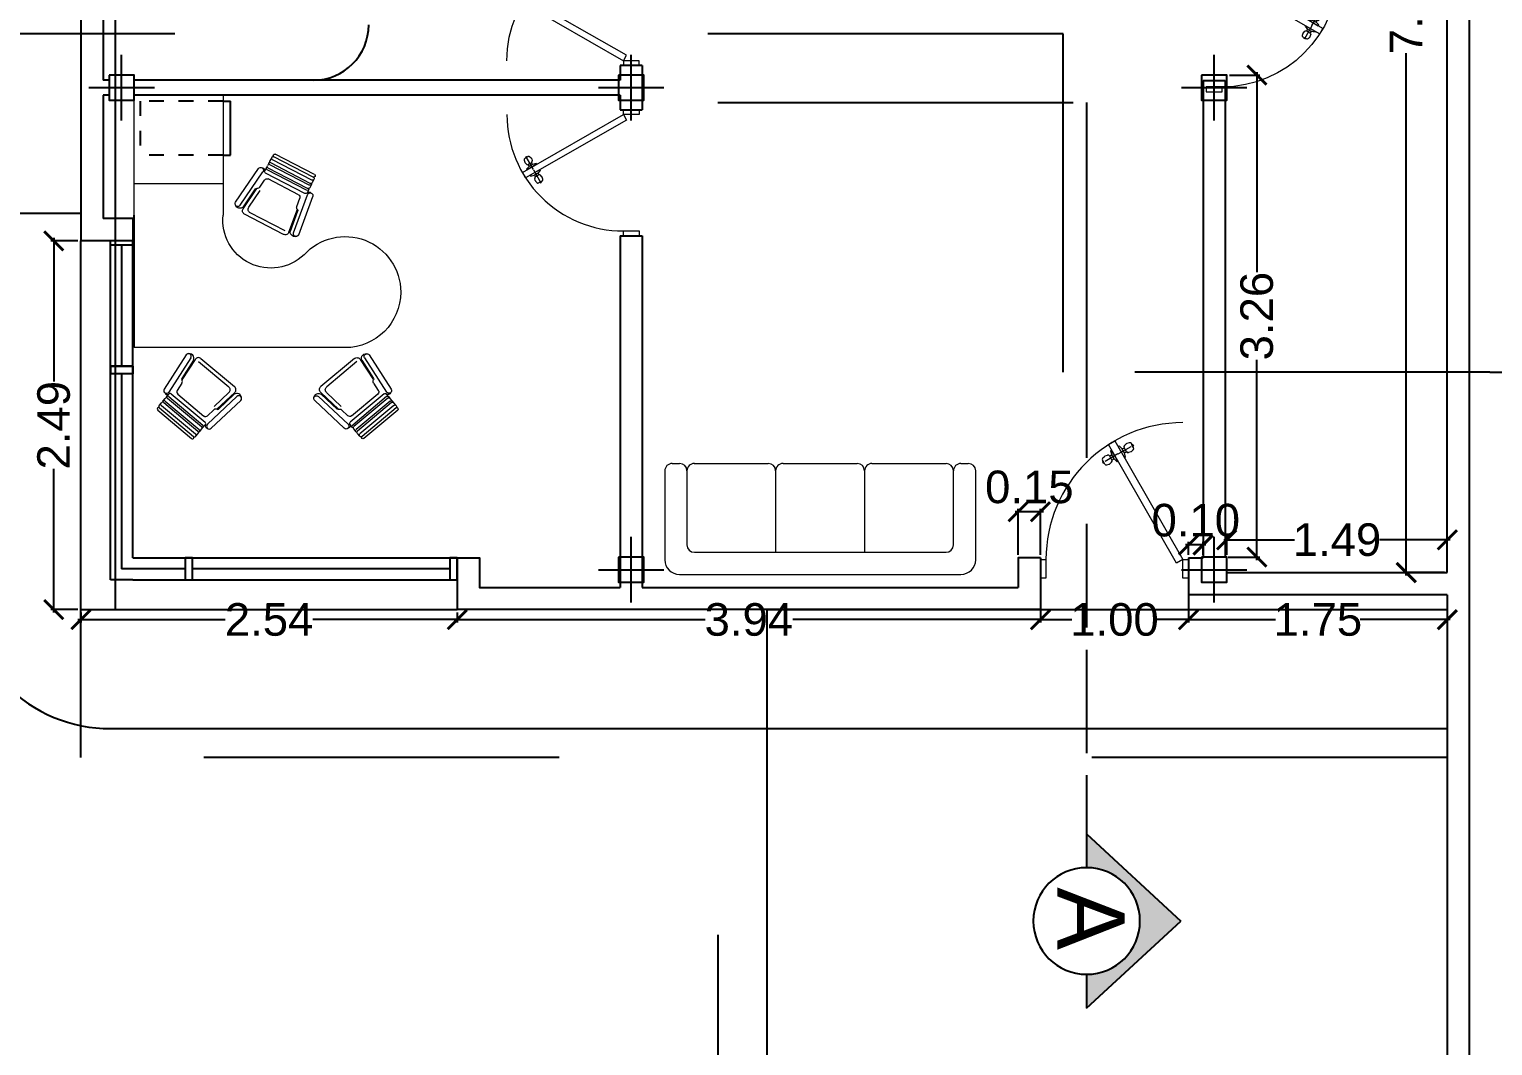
# Model space of a CAD drawing. Header units: metres. Extents: x 2 to 659295185, y -28 to 1124222152.
# Drawn here: x 654281.52 to 654291.4, y 1123382.02 to 1123388.89 of the extents above; entities that cross this region are included whole.
import ezdxf

# ---------------------------------------------------------------- set-up
doc = ezdxf.new("R2010")
doc.units = ezdxf.units.M
doc.header["$MEASUREMENT"] = 0
for name, pattern in [('ACAD_ISO03W100', [30, 12, -18]), ('CENTER', [50.8, 31.75, -6.35, 6.35, -6.35]), ('CENTER2', [1.125, 0.75, -0.125, 0.125, -0.125])]:
    doc.linetypes.add(name, pattern=pattern)
doc.layers.get('0').update_dxf_attribs({"linetype": 'CONTINUOUS'})
for name, color, linetype in [('CVL_CURV_G', 42, 'CONTINUOUS'), ('EJES', 7, 'CENTER2'), ('Estructura', 1, 'CONTINUOUS'), ('Gabetero', 8, 'CONTINUOUS'), ('PARED', 7, 'CONTINUOUS'), ('PIEZA', 7, 'CONTINUOUS'), ('PISO', 161, 'CONTINUOUS'), ('TEXTURA PISO', 251, 'CONTINUOUS'), ('Tope', 6, 'CONTINUOUS'), ('TRAMA-PISO', 8, 'CONTINUOUS'), ('Vista 1', 4, 'CONTINUOUS')]:
    doc.layers.add(name, color=color, linetype=linetype)
doc.layers.add('muebles', color=9, linetype='CONTINUOUS', lineweight=0)
doc.styles.add('FORMAT', font='swissl.ttf')
doc.dimstyles.new('1-100', dxfattribs={"dimtxt": 0.22, "dimasz": 0.13, "dimexe": 0.02, "dimexo": 0.02, "dimgap": 0.022, "dimtad": 0, "dimzin": 1, "dimdsep": 46, "dimtxsty": 'FORMAT', "dimblk": 'ARCHTICK', "dimcen": 0.02, "dimdle": 0.02, "dimazin": 0, "dimtfac": 1, "dimtofl": 0, "dimtmove": 2, "dimatfit": 3, "dimldrblk": 'ARCHTICK', "dimfxl": 1, "dimtolj": 1, "dimtzin": 1, "dimarcsym": 0})

# ---------------------------------------------------------------- blocks, each defined once
blk = doc.blocks.new('mueble')
at = {"linetype": 'Continuous'}
for p, q in [((-0.75, 0.95), (-0.75, 1)), ((-0.1, 1.05), (-0.7, 1.05)), ((-0.2, 0.9), (-0.7, 0.9)), ((0, -0.95), (0, 0.95)), ((-0.75, 0.3494), (-0.75, 0.85)), ((-0.15, -0.85), (-0.15, 0.85)), ((-0.7, 0.2994), (-0.15, 0.2994)), ((-0.75, -0.2512), (-0.75, 0.2494)), ((-0.75, -0.8518), (-0.75, -0.3512)), ((-0.7024, -0.3011), (-0.15, -0.3011)), ((-0.75, -1), (-0.75, -0.95)), ((-0.7, -0.9), (-0.2, -0.9)), ((-0.7, -1.05), (-0.1, -1.05))]:
    blk.add_line(p, q, dxfattribs=at)
for centre, radius, start, end in [((-0.7, 1), 0.05, 90, 180), ((-0.1, 0.95), 0.1, 0, 90), ((-0.7, 0.95), 0.05, 180, 270), ((-0.7, 0.85), 0.05, 90, 180), ((-0.2, 0.85), 0.05, 0, 90), ((-0.7, 0.3494), 0.05, 180, 270), ((-0.7, 0.2494), 0.05, 90, 180), ((-0.7, -0.2512), 0.05, 180, 270), ((-0.7, -0.3512), 0.05, 90, 180), ((-0.7, -0.85), 0.05, 180, 270), ((-0.2, -0.85), 0.05, 270, 0), ((-0.7, -0.95), 0.05, 90, 180), ((-0.1, -0.95), 0.1, 270, 0), ((-0.7, -1), 0.05, 180, 270)]:
    blk.add_arc(centre, radius, start, end, dxfattribs=at)
blk = doc.blocks.new('p-80')
at = {"color": 8}
for p, q in [((-0.3808, 0.7115), (-0.3755, 0.7146)), ((-0.3755, 0.7146), (-0.359, 0.6981)), ((-0.3363, 0.7251), (-0.3457, 0.7165)), ((-0.3203, 0.7311), (-0.3325, 0.7273)), ((-0.3041, 0.7154), (-0.3087, 0.7266)), ((-0.301, 0.7215), (-0.306, 0.7201)), ((-0.2967, 0.7058), (-0.3041, 0.7154)), ((-0.301, 0.7215), (-0.2973, 0.715)), ((-0.2973, 0.715), (-0.301, 0.7114)), ((-0.4572, 0.627), (-0.4645, 0.6366)), ((-0.4626, 0.649), (-0.4532, 0.6576)), ((-0.4495, 0.6598), (-0.4372, 0.6636)), ((-0.4147, 0.666), (-0.4258, 0.6595)), ((-0.4136, 0.6383), (-0.4256, 0.6591)), ((-0.4154, 0.6915), (-0.4207, 0.6885)), ((-0.4207, 0.6885), (-0.4147, 0.666)), ((-0.3804, 0.6309), (-0.4154, 0.6915)), ((-0.4022, 0.6443), (-0.4147, 0.666)), ((-0.4022, 0.6443), (-0.4133, 0.6379)), ((-0.3857, 0.6279), (-0.4022, 0.6443)), ((-0.3458, 0.6509), (-0.3808, 0.7115)), ((-0.359, 0.6981), (-0.3479, 0.7045)), ((-0.3465, 0.6765), (-0.359, 0.6981)), ((-0.3357, 0.6833), (-0.3476, 0.7041)), ((-0.3465, 0.6765), (-0.3354, 0.6829)), ((-0.3405, 0.6539), (-0.3465, 0.6765)), ((-0.3458, 0.6509), (-0.3405, 0.6539)), ((-0.3118, 0.6827), (-0.324, 0.6788)), ((-0.2986, 0.6935), (-0.308, 0.6848)), ((-0.464, 0.6274), (-0.4603, 0.631)), ((-0.464, 0.6274), (-0.4602, 0.6209)), ((-0.4602, 0.6209), (-0.4553, 0.6224)), ((-0.4526, 0.6158), (-0.4572, 0.627)), ((-0.4409, 0.6113), (-0.4287, 0.6152)), ((-0.4249, 0.6173), (-0.4155, 0.626)), ((-0.3804, 0.6309), (-0.3857, 0.6279))]:
    blk.add_line(p, q, dxfattribs=at)
at = {"color": 8, "linetype": 'CENTER', "ltscale": 0.0005}
for p, q in [((-0.3796, 0.6718), (-0.2635, 0.7388)), ((-0.3816, 0.6706), (-0.4977, 0.6036))]:
    blk.add_line(p, q, dxfattribs=at)
for points in [[(-0.03, 0.1), (-0.0646, 0.08), (-0.4329, 0.7218), (-0.3983, 0.7418)], [(-0.77, 0), (-0.8, 0), (-0.8, 0.1), (-0.77, 0.1)], [(0, 0), (-0.03, 0), (-0.03, 0.1), (0, 0.1)]]:
    blk.add_lwpolyline(points, close=True)
at = {"color": 8}
for centre, radius, start, end in [((-0.03, 0.1), 0.74, 90, 180), ((-0.339, 0.7091), 0.01, 132.52881, 210), ((-0.3295, 0.7177), 0.01, 107.47119, 132.52881), ((-0.3173, 0.7216), 0.01, 30, 107.47119), ((-0.4559, 0.6416), 0.01, 132.52881, 210), ((-0.4464, 0.6502), 0.01, 107.47119, 132.52881), ((-0.4342, 0.6541), 0.01, 30, 107.47119), ((-0.4223, 0.6333), 0.01, 312.52881, 30), ((-0.327, 0.6883), 0.01, 210, 287.47119), ((-0.3148, 0.6922), 0.01, 287.47119, 312.52881), ((-0.3053, 0.7008), 0.01, 312.52881, 30), ((-0.4439, 0.6208), 0.01, 210, 287.47119), ((-0.4317, 0.6247), 0.01, 287.47119, 312.52881)]:
    blk.add_arc(centre, radius, start, end, dxfattribs=at)
blk = doc.blocks.new('Silla Visita')
for p, q in [((164.1382, 49.1594), (164.3391, 49.3459)), ((164.394, 49.3398), (164.3779, 49.3206)), ((164.4188, 49.369), (164.4027, 49.3498)), ((164.404, 49.334), (164.633, 49.1415)), ((164.4201, 49.3532), (164.6491, 49.1607)), ((164.4436, 49.3982), (164.4275, 49.379)), ((164.4288, 49.3632), (164.6578, 49.1707)), ((164.4449, 49.3824), (164.6739, 49.1899)), ((164.4594, 49.3995), (164.6883, 49.207)), ((164.4714, 49.4139), (164.7004, 49.2214)), ((164.1636, 49.132), (164.3646, 49.3185)), ((164.3199, 49.2209), (164.3634, 49.2612)), ((164.3793, 49.3048), (164.6082, 49.1123)), ((164.3881, 49.2618), (164.565, 49.1132)), ((164.3953, 49.324), (164.6243, 49.1315)), ((164.1785, 49.105), (164.2997, 49.2174)), ((164.1825, 49.1171), (164.2893, 49.2163)), ((164.6401, 49.1328), (164.624, 49.1137)), ((164.6649, 49.162), (164.6488, 49.1429)), ((164.6897, 49.1912), (164.6736, 49.1721)), ((164.1795, 49.0658), (164.4054, 48.8749)), ((164.1964, 49.0858), (164.3998, 48.9139)), ((164.4385, 48.9195), (164.513, 49.0331)), ((164.4733, 48.8703), (164.6237, 49.0996)), ((164.5046, 48.8498), (164.6549, 49.0791)), ((164.5349, 49.0392), (164.5674, 49.0888)), ((164.4442, 48.8805), (164.5349, 49.0187)), ((164.4555, 48.8864), (164.5355, 49.0083))]:
    blk.add_line(p, q)
for centre, radius, start, end in [((164.3519, 49.3322), 0.0187, 312.86345, 132.86345), ((164.3639, 49.3286), 0.0161, 330.22315, 83.22143), ((164.4026, 49.3325), 0.0112, 102.78795, 229.94658), ((164.4113, 49.3426), 0.0112, 139.94658, 229.94658), ((164.4274, 49.3618), 0.0112, 102.78795, 229.94658), ((164.4274, 49.3618), 0.0112, 102.78795, 229.94658), ((164.4361, 49.3718), 0.0112, 139.94658, 229.94658), ((164.4521, 49.391), 0.0112, 49.94658, 229.94658), ((164.4654, 49.4067), 0.00935, 49.94658, 229.94658), ((164.3761, 49.2475), 0.0187, 49.94658, 132.86345), ((164.3865, 49.3134), 0.0112, 139.94658, 229.94658), ((164.1644, 49.1438), 0.0323, 169.43783, 304.16922), ((164.1509, 49.1457), 0.0187, 132.86345, 312.86345), ((164.2953, 49.2099), 0.0087, 64.26053, 132.86345), ((164.3072, 49.2346), 0.0187, 244.26053, 312.86345), ((164.6315, 49.14), 0.0112, 229.94658, 355.56179), ((164.6402, 49.1501), 0.0112, 229.94658, 319.94658), ((164.6563, 49.1693), 0.0112, 229.94658, 355.56179), ((164.665, 49.1793), 0.0112, 229.94658, 319.94658), ((164.6811, 49.1985), 0.0112, 229.94658, 49.94658), ((164.6944, 49.2142), 0.00935, 229.94658, 49.94658), ((164.1963, 49.0858), 0.0262, 132.86345, 229.94658), ((164.5505, 49.0289), 0.0187, 146.74189, 215.3448), ((164.5503, 49.0994), 0.0201, 328.25096, 43.25775), ((164.6155, 49.1209), 0.0112, 229.94658, 319.94658), ((164.6338, 49.1006), 0.0161, 20.25386, 129.38218), ((164.6393, 49.0893), 0.0187, 326.74189, 146.74189), ((164.5282, 49.0131), 0.0087, 326.74189, 35.3448), ((164.4167, 48.9339), 0.0262, 229.80267, 326.74189), ((164.4223, 48.8948), 0.0262, 229.65875, 326.74189), ((164.4842, 48.8731), 0.0316, 155.20042, 273.40761), ((164.489, 48.8601), 0.0187, 146.74189, 326.74189)]:
    blk.add_arc(centre, radius, start, end)
blk = doc.blocks.new('Silla 1')
for p, q in [((-0.2184, 0.2048), (-0.2184, 0.1799)), ((0.092, 0.2348), (-0.2072, 0.2348)), ((0.092, 0.2161), (-0.2072, 0.2161)), ((0.1032, 0.2048), (0.1032, 0.1798)), ((-0.2182, 0.1665), (-0.2182, 0.1415)), ((-0.218, 0.1282), (-0.218, 0.1032)), ((0.092, 0.1936), (-0.2072, 0.1936)), ((0.092, 0.1686), (-0.2072, 0.1686)), ((0.0921, 0.1553), (-0.207, 0.1553)), ((0.0921, 0.1303), (-0.207, 0.1303)), ((0.0923, 0.117), (-0.2068, 0.117)), ((0.1034, 0.1665), (0.1034, 0.1415)), ((0.1035, 0.1282), (0.1035, 0.1032)), ((-0.2964, -0.1756), (-0.264, 0.0966)), ((-0.2593, -0.18), (-0.2269, 0.0922)), ((0.0923, 0.092), (-0.2068, 0.092)), ((-0.1977, -0.0112), (-0.1907, 0.0478)), ((0.0579, 0.0648), (-0.1732, 0.0648)), ((0.0838, -0.0105), (0.0764, 0.0484)), ((0.1461, -0.179), (0.1123, 0.093)), ((0.1833, -0.1744), (0.1495, 0.0976)), ((-0.2353, -0.1792), (-0.218, -0.0344)), ((-0.2305, -0.191), (-0.2109, -0.0268)), ((-0.201, -0.1647), (-0.1849, -0.0299)), ((0.1174, -0.1901), (0.097, -0.0261)), ((0.1221, -0.1783), (0.1042, -0.0336)), ((0.0913, -0.1934), (-0.1749, -0.194)), ((0.0914, -0.2195), (-0.2044, -0.2203))]:
    blk.add_line(p, q)
for centre, radius, start, end in [((-0.2072, 0.2048), 0.0112, 89.99802, 269.99802), ((-0.2072, 0.2254), 0.00935, 89.99802, 269.99802), ((0.092, 0.2254), 0.00935, 269.99802, 89.99802), ((0.092, 0.2048), 0.0112, 269.99802, 89.99802), ((-0.2454, 0.0944), 0.0187, 353.20271, 173.20271), ((-0.2339, 0.0995), 0.0161, 10.56241, 119.69073), ((-0.2072, 0.1799), 0.0112, 179.99802, 269.99802), ((-0.207, 0.1665), 0.0112, 144.38281, 269.99802), ((-0.207, 0.1415), 0.0112, 179.99802, 269.99802), ((-0.2068, 0.1282), 0.0112, 144.38281, 269.99802), ((-0.2068, 0.1032), 0.0112, 179.99802, 269.99802), ((0.092, 0.1798), 0.0112, 269.99802, 359.99802), ((0.0921, 0.1665), 0.0112, 269.99802, 37.15665), ((0.0921, 0.1665), 0.0112, 269.99802, 37.15665), ((0.0921, 0.1415), 0.0112, 269.99802, 359.99802), ((0.0923, 0.1282), 0.0112, 269.99802, 37.15665), ((0.0923, 0.1032), 0.0112, 269.99802, 359.99802), ((0.1194, 0.1004), 0.0161, 56.72316, 169.72144), ((0.1309, 0.0953), 0.0187, 7.08115, 187.08115), ((-0.1708, 0.0448), 0.0201, 96.68684, 171.69364), ((0.0579, 0.0461), 0.0187, 7.08115, 89.99802), ((-0.2094, -0.0355), 0.0087, 104.59979, 173.20271), ((-0.2163, -0.0089), 0.0187, 284.59979, 353.20271), ((0.1023, -0.0082), 0.0187, 187.08115, 255.68407), ((0.0955, -0.0347), 0.0087, 7.08115, 75.68407), ((-0.2779, -0.1778), 0.0187, 173.20271, 353.20271), ((-0.2658, -0.1709), 0.0316, 226.53698, 344.74417), ((-0.2045, -0.1941), 0.0262, 173.20271, 270.28584), ((-0.175, -0.1678), 0.0262, 173.20271, 270.14193), ((0.0914, -0.1934), 0.0262, 269.99802, 7.08115), ((0.1532, -0.1695), 0.0323, 195.77537, 330.50677), ((0.1647, -0.1767), 0.0187, 187.08115, 7.08115)]:
    blk.add_arc(centre, radius, start, end)
blk = doc.blocks.new('A$C2F0867E7')
for p, q in [((-0.6, 0), (-0.6, -0.811)), ((0, -1.706), (0, 0)), ((-0.6, -0.6), (0, -0.6)), ((-1.425, -1.706), (-0.75, -1.706)), ((-0.75, -1.706), (0, -1.706))]:
    blk.add_line(p, q)
for centre, radius, start, end in [((-0.9234, -0.8435), 0.325, 226.48321, 5.73342), ((-1.425, -1.331), 0.375, 42.19094, 180), ((-1.425, -1.331), 0.375, 180, 270)]:
    blk.add_arc(centre, radius, start, end)
at = {"layer": 'EJES', "linetype": 'ACAD_ISO03W100', "ltscale": 0.002}
for p, q in [((-0.6, -0.0414), (-0.0402, -0.0414)), ((-0.0402, -0.0414), (-0.0402, -0.4064)), ((-0.6, -0.4064), (-0.0402, -0.4064))]:
    blk.add_line(p, q, dxfattribs=at)
at = {"layer": 'Gabetero'}
for p, q in [((-0.6499, -0.4064), (-0.6499, -0.0414)), ((-0.6, -0.0414), (-0.6499, -0.0414)), ((-0.6, -0.4064), (-0.6499, -0.4064))]:
    blk.add_line(p, q, dxfattribs=at)
at = {"layer": 'PISO'}
blk.add_line((-1.5381, -1.7916), (-1.5329, -1.795), dxfattribs=at)
at = {"layer": 'Tope'}
blk.add_line((0, -1.706), (0, -0.811), dxfattribs=at)
for name, p, rotation in [('Silla Visita', (-18.735, -171.3759), 67.42324732089125), ('Silla 1', (-1.5591, -2.0067), 139.9999999946467)]:
    blk.add_blockref(name, p, dxfattribs=dict(rotation=rotation))
at = {"xscale": -1, "rotation": 220.0000000053533}
blk.add_blockref('Silla 1', (-0.3799, -2.0067), dxfattribs=at)
blk = doc.blocks.new('Col 155x155')
at = {"color": 8}
for p, q in [((0, -0.2022), (0, 0.2022)), ((0.2022, 0), (-0.2022, 0))]:
    blk.add_line(p, q, dxfattribs=at)
blk.add_lwpolyline([(-0.0775, -0.0775), (0.0775, -0.0775), (0.0775, 0.0775), (-0.0775, 0.0775)], close=True)
blk = doc.blocks.new('_ArchTick')
at = {"color": 0, "linetype": 'ByBlock', "const_width": 0.15}
blk.add_lwpolyline([(-0.5, -0.5), (0.5, 0.5)], dxfattribs=at)
blk = doc.blocks.new('*D2362')
at = {"layer": 'PIEZA', "color": 0, "lineweight": -2, "transparency": 16777216}
for p, q in [((667565.5397, 1123517.8088), (667565.5397, 1123517.5406)), ((667567.2879, 1123517.7088), (667567.2879, 1123517.5406)), ((667565.5197, 1123517.5606), (667566.128, 1123517.5606)), ((667567.3079, 1123517.5606), (667566.6996, 1123517.5606))]:
    blk.add_line(p, q, dxfattribs=at)
at = {"layer": 'PIEZA', "color": 0, "lineweight": -2, "transparency": 16777216, "xscale": 0.13, "yscale": 0.13, "zscale": 0.13, "rotation": 180}
blk.add_blockref('_ArchTick', (667565.5397, 1123517.5606), dxfattribs=at)
at = {"layer": 'PIEZA', "color": 0, "lineweight": -2, "transparency": 16777216, "xscale": 0.13, "yscale": 0.13, "zscale": 0.13}
blk.add_blockref('_ArchTick', (667567.2879, 1123517.5606), dxfattribs=at)
at = {"layer": 'PIEZA', "color": 0, "transparency": 16777216, "insert": (667566.4138, 1123517.5606), "char_height": 0.22, "attachment_point": 5, "style": 'FORMAT'}
blk.add_mtext('\\A1;1.75', dxfattribs=at)
blk = doc.blocks.new('*D2363')
at = {"layer": 'PIEZA', "color": 0, "lineweight": -2, "transparency": 16777216}
for p, q in [((667565.8177, 1123521.2386), (667566.0215, 1123521.2386)), ((667566.0015, 1123521.2586), (667566.0015, 1123519.9066)), ((667566.0015, 1123517.9628), (667566.0015, 1123519.3147)), ((667565.8079, 1123517.9828), (667566.0215, 1123517.9828))]:
    blk.add_line(p, q, dxfattribs=at)
at = {"layer": 'PIEZA', "color": 0, "lineweight": -2, "transparency": 16777216, "xscale": 0.13, "yscale": 0.13, "zscale": 0.13}
for p, rotation in [((667566.0015, 1123521.2386), 90), ((667566.0015, 1123517.9828), 270)]:
    blk.add_blockref('_ArchTick', p, dxfattribs=dict(at, rotation=rotation))
at = {"layer": 'PIEZA', "color": 0, "transparency": 16777216, "insert": (667566.0015, 1123519.6107), "char_height": 0.22, "attachment_point": 5, "rotation": 90, "style": 'FORMAT'}
blk.add_mtext('\\A1;3.26', dxfattribs=at)
blk = doc.blocks.new('*D2364')
at = {"layer": 'PIEZA', "color": 0, "lineweight": -2, "transparency": 16777216}
for p, q in [((667565.7777, 1123518.0996), (667566.2565, 1123518.0996)), ((667565.7977, 1123517.9988), (667565.7977, 1123518.1196)), ((667567.3079, 1123518.0996), (667566.8291, 1123518.0996)), ((667567.2879, 1123517.8988), (667567.2879, 1123518.1196))]:
    blk.add_line(p, q, dxfattribs=at)
at = {"layer": 'PIEZA', "color": 0, "lineweight": -2, "transparency": 16777216, "xscale": 0.13, "yscale": 0.13, "zscale": 0.13, "rotation": 180}
blk.add_blockref('_ArchTick', (667565.7977, 1123518.0996), dxfattribs=at)
at = {"layer": 'PIEZA', "color": 0, "lineweight": -2, "transparency": 16777216, "xscale": 0.13, "yscale": 0.13, "zscale": 0.13}
blk.add_blockref('_ArchTick', (667567.2879, 1123518.0996), dxfattribs=at)
at = {"layer": 'PIEZA', "color": 0, "transparency": 16777216, "insert": (667566.5428, 1123518.0996), "char_height": 0.22, "attachment_point": 5, "style": 'FORMAT'}
blk.add_mtext('\\A1;1.49', dxfattribs=at)
blk = doc.blocks.new('*D2365')
at = {"layer": 'PIEZA', "color": 0, "lineweight": -2, "transparency": 16777216}
for p, q in [((667567.2679, 1123525.4788), (667566.9905, 1123525.4788)), ((667567.0105, 1123525.4988), (667567.0105, 1123521.9711)), ((667567.0105, 1123517.8588), (667567.0105, 1123521.3865)), ((667567.2679, 1123517.8788), (667566.9905, 1123517.8788))]:
    blk.add_line(p, q, dxfattribs=at)
at = {"layer": 'PIEZA', "color": 0, "lineweight": -2, "transparency": 16777216, "xscale": 0.13, "yscale": 0.13, "zscale": 0.13}
for p, rotation in [((667567.0105, 1123525.4788), 90), ((667567.0105, 1123517.8788), 270)]:
    blk.add_blockref('_ArchTick', p, dxfattribs=dict(at, rotation=rotation))
at = {"layer": 'PIEZA', "color": 0, "transparency": 16777216, "insert": (667567.0105, 1123521.6788), "char_height": 0.22, "attachment_point": 5, "rotation": 90, "style": 'FORMAT'}
blk.add_mtext('\\A1;7.60', dxfattribs=at)
blk = doc.blocks.new('*D2373')
at = {"layer": 'PIEZA', "color": 0, "lineweight": -2, "transparency": 16777216}
for p, q in [((667564.5597, 1123518.2897), (667564.3697, 1123518.2897)), ((667564.3897, 1123517.9988), (667564.3897, 1123518.3097)), ((667564.5397, 1123517.9988), (667564.5397, 1123518.3097))]:
    blk.add_line(p, q, dxfattribs=at)
at = {"layer": 'PIEZA', "color": 0, "lineweight": -2, "transparency": 16777216, "xscale": 0.13, "yscale": 0.13, "zscale": 0.13, "rotation": 180}
blk.add_blockref('_ArchTick', (667564.3897, 1123518.2897), dxfattribs=at)
at = {"layer": 'PIEZA', "color": 0, "lineweight": -2, "transparency": 16777216, "xscale": 0.13, "yscale": 0.13, "zscale": 0.13}
blk.add_blockref('_ArchTick', (667564.5397, 1123518.2897), dxfattribs=at)
at = {"layer": 'PIEZA', "color": 0, "transparency": 16777216, "insert": (667564.4647, 1123518.4558), "char_height": 0.22, "attachment_point": 5, "style": 'FORMAT'}
blk.add_mtext('\\A1;0.15', dxfattribs=at)
blk = doc.blocks.new('*D2376')
at = {"layer": 'PIEZA', "color": 0, "lineweight": -2, "transparency": 16777216}
for p, q in [((667565.6579, 1123518.0653), (667565.5197, 1123518.0653)), ((667565.5397, 1123517.9988), (667565.5397, 1123518.0853)), ((667565.6379, 1123517.9988), (667565.6379, 1123518.0853))]:
    blk.add_line(p, q, dxfattribs=at)
at = {"layer": 'PIEZA', "color": 0, "lineweight": -2, "transparency": 16777216, "xscale": 0.13, "yscale": 0.13, "zscale": 0.13, "rotation": 180}
blk.add_blockref('_ArchTick', (667565.5397, 1123518.0653), dxfattribs=at)
at = {"layer": 'PIEZA', "color": 0, "lineweight": -2, "transparency": 16777216, "xscale": 0.13, "yscale": 0.13, "zscale": 0.13}
blk.add_blockref('_ArchTick', (667565.6379, 1123518.0653), dxfattribs=at)
at = {"layer": 'PIEZA', "color": 0, "transparency": 16777216, "insert": (667565.5888, 1123518.2313), "char_height": 0.22, "attachment_point": 5, "style": 'FORMAT'}
blk.add_mtext('\\A1;0.10', dxfattribs=at)
blk = doc.blocks.new('*D2396')
at = {"layer": 'PIEZA', "color": 0, "lineweight": -2, "transparency": 16777216}
for p, q in [((667564.5397, 1123517.7838), (667564.5397, 1123517.5406)), ((667565.5397, 1123517.7838), (667565.5397, 1123517.5406)), ((667564.5197, 1123517.5606), (667564.7525, 1123517.5606)), ((667565.5597, 1123517.5606), (667565.3269, 1123517.5606))]:
    blk.add_line(p, q, dxfattribs=at)
at = {"layer": 'PIEZA', "color": 0, "lineweight": -2, "transparency": 16777216, "xscale": 0.13, "yscale": 0.13, "zscale": 0.13, "rotation": 180}
blk.add_blockref('_ArchTick', (667564.5397, 1123517.5606), dxfattribs=at)
at = {"layer": 'PIEZA', "color": 0, "lineweight": -2, "transparency": 16777216, "xscale": 0.13, "yscale": 0.13, "zscale": 0.13}
blk.add_blockref('_ArchTick', (667565.5397, 1123517.5606), dxfattribs=at)
at = {"layer": 'PIEZA', "color": 0, "transparency": 16777216, "insert": (667565.0397, 1123517.5606), "char_height": 0.22, "attachment_point": 5, "style": 'FORMAT'}
blk.add_mtext('\\A1;1.00', dxfattribs=at)
blk = doc.blocks.new('*D2397')
at = {"layer": 'TEXTURA PISO', "color": 0, "lineweight": -2, "transparency": 16777216}
for p, q in [((667560.5805, 1123517.5606), (667562.2741, 1123517.5606)), ((667560.6005, 1123517.6088), (667560.6005, 1123517.5406)), ((667564.5597, 1123517.5606), (667562.8661, 1123517.5606)), ((667564.5397, 1123517.6088), (667564.5397, 1123517.5406))]:
    blk.add_line(p, q, dxfattribs=at)
at = {"layer": 'TEXTURA PISO', "color": 0, "lineweight": -2, "transparency": 16777216, "xscale": 0.13, "yscale": 0.13, "zscale": 0.13, "rotation": 180}
blk.add_blockref('_ArchTick', (667560.6005, 1123517.5606), dxfattribs=at)
at = {"layer": 'TEXTURA PISO', "color": 0, "lineweight": -2, "transparency": 16777216, "xscale": 0.13, "yscale": 0.13, "zscale": 0.13}
blk.add_blockref('_ArchTick', (667564.5397, 1123517.5606), dxfattribs=at)
at = {"layer": 'TEXTURA PISO', "color": 0, "transparency": 16777216, "insert": (667562.5701, 1123517.5606), "char_height": 0.22, "attachment_point": 5, "style": 'FORMAT'}
blk.add_mtext('\\A1;3.94', dxfattribs=at)
blk = doc.blocks.new('*D2398')
at = {"layer": 'TEXTURA PISO', "color": 0, "lineweight": -2, "transparency": 16777216}
for p, q in [((667558.0387, 1123517.5606), (667559.0333, 1123517.5606)), ((667558.0587, 1123517.6088), (667558.0587, 1123517.5406)), ((667560.6205, 1123517.5606), (667559.6259, 1123517.5606)), ((667560.6005, 1123517.6088), (667560.6005, 1123517.5406))]:
    blk.add_line(p, q, dxfattribs=at)
at = {"layer": 'TEXTURA PISO', "color": 0, "lineweight": -2, "transparency": 16777216, "xscale": 0.13, "yscale": 0.13, "zscale": 0.13, "rotation": 180}
blk.add_blockref('_ArchTick', (667558.0587, 1123517.5606), dxfattribs=at)
at = {"layer": 'TEXTURA PISO', "color": 0, "lineweight": -2, "transparency": 16777216, "xscale": 0.13, "yscale": 0.13, "zscale": 0.13}
blk.add_blockref('_ArchTick', (667560.6005, 1123517.5606), dxfattribs=at)
at = {"layer": 'TEXTURA PISO', "color": 0, "transparency": 16777216, "insert": (667559.3296, 1123517.5606), "char_height": 0.22, "attachment_point": 5, "style": 'FORMAT'}
blk.add_mtext('\\A1;2.54', dxfattribs=at)
blk = doc.blocks.new('*D2399')
at = {"layer": 'TEXTURA PISO', "color": 0, "lineweight": -2, "transparency": 16777216}
for p, q in [((667558.0387, 1123520.119), (667557.8551, 1123520.119)), ((667557.8751, 1123520.139), (667557.8751, 1123519.1693)), ((667557.8751, 1123517.6088), (667557.8751, 1123518.5785)), ((667558.0387, 1123517.6288), (667557.8551, 1123517.6288))]:
    blk.add_line(p, q, dxfattribs=at)
at = {"layer": 'TEXTURA PISO', "color": 0, "lineweight": -2, "transparency": 16777216, "xscale": 0.13, "yscale": 0.13, "zscale": 0.13}
for p, rotation in [((667557.8751, 1123520.119), 90), ((667557.8751, 1123517.6288), 270)]:
    blk.add_blockref('_ArchTick', p, dxfattribs=dict(at, rotation=rotation))
at = {"layer": 'TEXTURA PISO', "color": 0, "transparency": 16777216, "insert": (667557.8751, 1123518.8739), "char_height": 0.22, "attachment_point": 5, "rotation": 90, "style": 'FORMAT'}
blk.add_mtext('\\A1;2.49', dxfattribs=at)
blk = doc.blocks.new('signo')
h = blk.add_hatch(color=256)
h.dxf.hatch_style = 1
edge = h.paths.add_edge_path()
edge.add_arc((664510.7291, 1123539.9084), 0.3601, 180, 360)
edge.add_line((664511.0892, 1123539.9084), (664511.3177, 1123539.9084))
edge.add_line((664511.3177, 1123539.9084), (664510.7291, 1123539.273))
edge.add_line((664510.7291, 1123539.273), (664510.1404, 1123539.9084))
edge.add_line((664510.1404, 1123539.9084), (664510.3689, 1123539.9084))
for p, q in [((664510.1404, 1123539.9084), (664510.7291, 1123539.273)), ((664510.1404, 1123539.9084), (664510.3689, 1123539.9084)), ((664511.3177, 1123539.9084), (664510.7291, 1123539.273)), ((664511.0892, 1123539.9084), (664511.3177, 1123539.9084))]:
    blk.add_line(p, q)
blk.add_circle((664510.7291, 1123539.9084), 0.3601)
blk = doc.blocks.new('sig')
for p, q in [((664508.0465, 1123539.9084), (664508.7465, 1123539.9084)), ((664508.8965, 1123539.9084), (664509.5965, 1123539.9084)), ((664509.7437, 1123539.9084), (664510.1404, 1123539.9084))]:
    blk.add_line(p, q)
blk.add_blockref('signo', (0, 0))
blk = doc.blocks.new('A$C562C02F1')
blk.add_line((-7.5351, 18.152), (-8.2101, 18.152))
blk.add_arc((-7.7351, 18.527), 0.375, 270, 0)
at = {"layer": 'CVL_CURV_G', "color": 7}
blk.add_lwpolyline([(-15.67, 0.075), (-15.67, 4.575), (-4.67, 4.575), (-4.67, 14.577), (-0.075, 14.577), (-0.0757, 0.0746)], close=True, dxfattribs=at)
at = {"layer": 'Gabetero', "linetype": 'ACAD_ISO03W100', "ltscale": 0.2}
blk.add_line((-9.3042, 17.252), (-14.2542, 17.252), dxfattribs=at)
at = {"layer": 'Gabetero', "linetype": 'ACAD_ISO03W100', "ltscale": 0.2, "elevation": 0.0015}
blk.add_lwpolyline([(-5.0026, 21.9049), (-5.0026, 18.0011), (-2.5112, 18.0011), (-2.5112, 15.1561)], dxfattribs=at)
at = {"layer": 'Gabetero', "linetype": 'ACAD_ISO03W100', "ltscale": 0.2}
for points in [[(0.2133, 16.1815), (-2.6694, 16.1815), (-2.6694, 18.4658), (-9.4944, 18.4658)], [(-0.075, 13.577), (-9.3042, 13.577), (-9.3042, 14.577)]]:
    blk.add_lwpolyline(points, dxfattribs=at)
at = {"layer": 'Gabetero', "linetype": 'ACAD_ISO03W100', "ltscale": 0.5}
blk.add_lwpolyline([(-16, 0.1311), (-16, 6.3801), (-5, 6.3801), (-5, 14.577)], dxfattribs=at)
at = {"layer": 'PARED'}
for p, q in [((-0.075, 14.827), (-0.075, 22.427)), ((0.075, 7.08), (0.075, 22.427)), ((-9.3042, 19.797), (-9.3042, 17.0672)), ((-9.1542, 19.797), (-9.1542, 18.152)), ((-5.6624, 18.252), (-5.6624, 18.152)), ((-5.5124, 18.252), (-5.6624, 18.252)), ((-5.6624, 18.252), (-5.6624, 18.152)), ((-5.5124, 18.252), (-5.5124, 17.952)), ((-9.114, 18.152), (-9.1542, 18.152)), ((-5.6624, 18.152), (-8.9445, 18.152)), ((-1.725, 18.1499), (-1.575, 18.1499)), ((-1.725, 18.1499), (-1.725, 14.927)), ((-1.575, 18.1499), (-1.575, 14.927)), ((-9.114, 18.052), (-9.1542, 18.052)), ((-9.1542, 18.052), (-9.1542, 17.2172)), ((-5.6624, 18.052), (-8.9445, 18.052)), ((-5.6624, 18.052), (-5.6624, 17.952)), ((-5.6624, 17.952), (-5.5124, 17.952)), ((-8.9542, 17.2172), (-9.1542, 17.2172)), ((-8.9542, 17.2172), (-8.9542, 17.0672)), ((-5.6624, 17.102), (-5.6624, 14.727)), ((-5.6624, 17.102), (-5.5124, 17.102)), ((-5.5124, 17.102), (-5.5124, 14.727)), ((-8.9542, 17.0672), (-9.3042, 17.0672)), ((-6.7624, 14.927), (-6.7624, 14.577)), ((-2.8232, 14.927), (-2.8232, 14.577)), ((-1.8232, 14.927), (-1.725, 14.927)), ((-1.8232, 14.927), (-1.8232, 14.677)), ((-1.5652, 14.827), (-0.075, 14.827)), ((-0.075, 14.677), (-1.8232, 14.677)), ((-0.075, 14.677), (-0.075, 7.08))]:
    blk.add_line(p, q, dxfattribs=at)
for points in [[(-6.7624, 14.927), (-6.6124, 14.927), (-6.6124, 14.727), (-5.6624, 14.727)], [(-2.8232, 14.927), (-2.9732, 14.927), (-2.9732, 14.727)], [(-5.5124, 14.727), (-2.9732, 14.727)], [(-2.8232, 14.577), (-6.7624, 14.577)]]:
    blk.add_lwpolyline(points, dxfattribs=at)
at = {"layer": 'TEXTURA PISO', "elevation": 0}
blk.add_lwpolyline([(-10.1042, 14.7728, 0.414214), (-9.1042, 13.7728), (-0.075, 13.7728)], format="xyb", dxfattribs=at)
at = {"layer": 'TRAMA-PISO'}
for p, q in [((-9.0292, 17.0372), (-9.0292, 16.2202)), ((-9.0292, 16.1702), (-9.0292, 14.852)), ((-8.6008, 14.852), (-9.0292, 14.852)), ((-6.8124, 14.852), (-8.5508, 14.852))]:
    blk.add_line(p, q, dxfattribs=at)
at = {"layer": 'Vista 1'}
for p, q in [((-9.0739, 23.2191), (-9.0739, 14.577)), ((-9.3042, 14.577), (-9.3042, 17.0672)), ((-9.1042, 14.777), (-9.1042, 17.0672)), ((-8.9542, 17.0372), (-9.1042, 17.0372)), ((-8.9542, 14.927), (-8.9542, 17.0672)), ((-8.9542, 14.927), (-6.7624, 14.927)), ((-8.9542, 14.777), (-9.1042, 14.777)), ((-8.9542, 14.777), (-6.7624, 14.777)), ((-9.3042, 14.577), (-6.7624, 14.577))]:
    blk.add_line(p, q, dxfattribs=at)
blk.add_lwpolyline([(-8.9542, 16.1702), (-8.9542, 16.2202), (-9.1042, 16.2202), (-9.1042, 16.1702)], dxfattribs=at)
for points in [[(-9.1042, 16.1702), (-9.1042, 16.2202), (-8.9542, 16.2202), (-8.9542, 16.1702)], [(-8.6008, 14.927), (-8.6008, 14.777), (-8.5508, 14.777), (-8.5508, 14.927)], [(-6.8124, 14.927), (-6.8124, 14.777), (-6.7624, 14.777), (-6.7624, 14.927)]]:
    blk.add_lwpolyline(points, close=True, dxfattribs=at)
at = {"rotation": 180}
blk.add_blockref('sig', (664498.5521, 1123558.3741), dxfattribs=at)
at = {"xscale": -1}
for p, rotation in [((-664507.8332, 1123556.0898), 180), ((1123537.3972, 664523.2026, 0.0015), 90)]:
    blk.add_blockref('sig', p, dxfattribs=dict(at, rotation=rotation))
at = {"layer": 'Estructura', "xscale": 1.093750000086829, "yscale": 1.093750000086829, "zscale": 1.093750000086829, "rotation": 270}
for p in [(-9.0292, 18.102), (-5.5874, 18.102), (-1.65, 18.102), (-5.5874, 14.8462), (-1.65, 14.8462)]:
    blk.add_blockref('Col 155x155', p, dxfattribs=at)
at = {"layer": 'muebles', "yscale": 1.0625, "zscale": 1.0625}
for p, xscale, rotation in [((-5.5343, 18.252), -1.0625, 90), ((-1.703, 18.9249), -1.0625, 269.9945860144846), ((-5.5343, 17.952), 1.0625, 89.99999999999999)]:
    blk.add_blockref('p-80', p, dxfattribs=dict(at, xscale=xscale, rotation=rotation))
at = {"layer": 'muebles', "xscale": -1}
blk.add_blockref('A$C2F0867E7', (-8.9445, 18.052), dxfattribs=at)
at = {"layer": 'muebles', "xscale": 1.25, "yscale": 1.25, "zscale": 1.25}
blk.add_blockref('p-80', (-1.8232, 14.7895), dxfattribs=at)
at = {"layer": 'muebles', "rotation": 270}
blk.add_blockref('mueble', (-4.3106, 14.8139), dxfattribs=at)
at = {"extrusion": (0, 0, -1), "insert": (-2.2545, 12.2775, 0.0015), "char_height": 0.4557, "attachment_point": 1, "text_direction": (0, 1, 0), "style": 'FORMAT'}
blk.add_mtext_dynamic_manual_height_columns('A', width=0.534167, gutter_width=0.7976, heights=[0], dxfattribs=at)
at = {"layer": 'PIEZA'}
for base, p1, p2, picture, middle in [((-0.3524, 22.427), (-0.075, 14.827), (-0.075, 22.427), '*D2365', (-0.3524, 18.627)), ((-1.3614, 14.931), (-1.5652, 18.1867), (-1.575, 14.931), '*D2363', (-1.3614, 16.5589))]:
    dim = blk.add_linear_dim(base=base, p1=p1, p2=p2, angle=90, dimstyle='1-100', dxfattribs=at)
    dim.commit()
    dim.dimension.update_dxf_attribs({"geometry": picture, "text_midpoint": middle, "insert": (-667567.3629, -1123503.0518)})
for base, p1, p2, picture, middle in [((-2.9732, 15.2379), (-2.8232, 14.927), (-2.9732, 14.927), '*D2373', (-2.8982, 15.404)), ((-1.8232, 15.0135), (-1.725, 14.927), (-1.8232, 14.927), '*D2376', (-1.7741, 15.1795)), ((-1.5652, 15.0478), (-0.075, 14.827), (-1.5652, 14.927), '*D2364', (-0.8201, 15.0478)), ((-1.8232, 14.5088), (-2.8232, 14.752), (-1.8232, 14.752), '*D2396', (-2.3232, 14.5088)), ((-1.8232, 14.5088), (-0.075, 14.677), (-1.8232, 14.777), '*D2362', (-0.9491, 14.5088))]:
    dim = blk.add_linear_dim(base=base, p1=p1, p2=p2, dimstyle='1-100', dxfattribs=at)
    dim.commit()
    dim.dimension.update_dxf_attribs({"geometry": picture, "text_midpoint": middle, "insert": (-667567.3629, -1123503.0518)})
at = {"layer": 'TEXTURA PISO', "color": 7}
dim = blk.add_linear_dim(base=(-9.4878, 17.0672), p1=(-9.3042, 14.577), p2=(-9.3042, 17.0672), angle=90, dimstyle='1-100', dxfattribs=at)
dim.commit()
dim.dimension.update_dxf_attribs({"geometry": '*D2399', "text_midpoint": (-9.4878, 15.8221), "insert": (-667567.3629, -1123503.0518)})
for base, p1, p2, picture, middle in [((-6.7624, 14.5088), (-9.3042, 14.577), (-6.7624, 14.577), '*D2398', (-8.0333, 14.5088)), ((-2.8232, 14.5088), (-6.7624, 14.577), (-2.8232, 14.577), '*D2397', (-4.7928, 14.5088))]:
    dim = blk.add_linear_dim(base=base, p1=p1, p2=p2, dimstyle='1-100', dxfattribs=at)
    dim.commit()
    dim.dimension.update_dxf_attribs({"geometry": picture, "text_midpoint": middle, "insert": (-667567.3629, -1123503.0518)})

msp = doc.modelspace()

# ---------------------------------------------------------------- block references
at = {"color": 5}
msp.add_blockref('A$C562C02F1', (654291.1711, 1123370.3894), dxfattribs=at)

doc.saveas('drawing.dxf')
